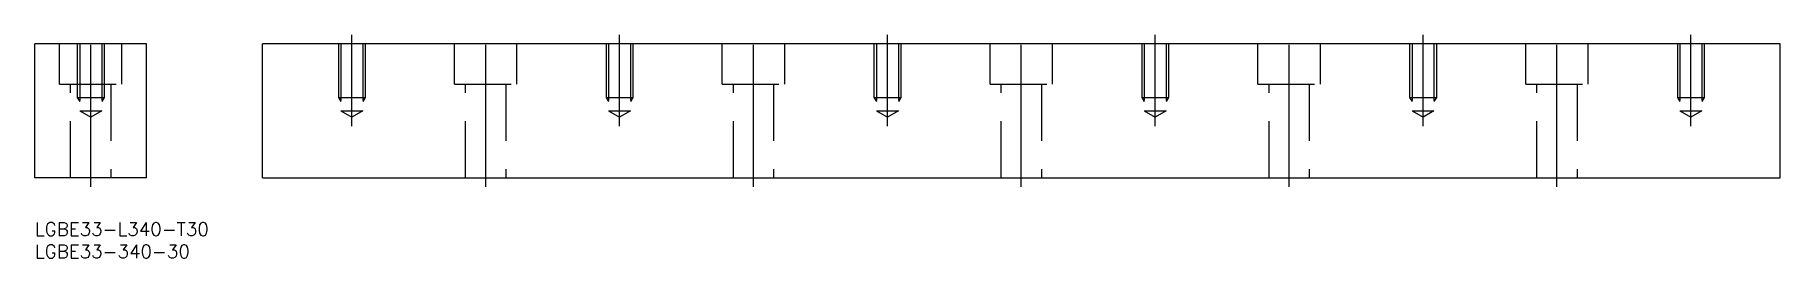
# Model space of a CAD drawing. Extents: x 0 to 391, y -18 to 32.
import ezdxf

# ---------------------------------------------------------------- set-up
doc = ezdxf.new("R2010")
doc.units = 0
doc.linetypes.add('CENTER', pattern=[50.8, 31.75, -6.35, 6.35, -6.35])
doc.linetypes.add('DASHED', pattern=[19.05, 12.7, -6.35])
doc.layers.get('0').update_dxf_attribs({"linetype": 'CONTINUOUS'})
doc.layers.add('CENTER', color=1, linetype='CENTER')
doc.styles.get("Standard").update_dxf_attribs({"font": 'txt.shx', "height": 3, "bigfont": 'bigfont.shx'})

# ---------------------------------------------------------------- blocks, each defined once
blk = doc.blocks.new('*U2')
at = {"color": 7, "linetype": 'CONTINUOUS'}
blk.add_text('LGBE33-L340-T30', height=3, dxfattribs=at).set_placement((0, -13))
blk = doc.blocks.new('*U3')
at = {"color": 7, "linetype": 'CONTINUOUS'}
blk.add_text('LGBE33-340-30', height=3, dxfattribs=at).set_placement((0, -18))

msp = doc.modelspace()

# ---------------------------------------------------------------- linework, layer by layer
at = {"color": 7, "linetype": 'CONTINUOUS'}
for p, q in [((25, 30), (0, 30)), ((0, 0), (0, 30)), ((25, 0), (25, 30)), ((390.99, 30), (50.99, 30)), ((50.99, 0), (50.99, 30)), ((390.99, 0), (390.99, 30)), ((25, 0), (0, 0)), ((50.99, 0), (390.99, 0))]:
    msp.add_line(p, q, dxfattribs=at)
at = {"color": 3, "linetype": 'DASHED'}
for p, q in [((5.5, 21), (5.5, 30)), ((9.5, 30), (9.5, 18)), ((10.04, 30), (10.04, 15)), ((14.96, 30), (14.96, 15)), ((15.5, 30), (15.5, 18)), ((19.5, 21), (19.5, 30)), ((67.99, 30), (67.99, 18)), ((68.53, 30), (68.53, 15)), ((73.45, 30), (73.45, 15)), ((73.99, 30), (73.99, 18)), ((93.99, 21), (93.99, 30)), ((107.99, 21), (107.99, 30)), ((127.99, 30), (127.99, 18)), ((128.53, 30), (128.53, 15)), ((133.45, 30), (133.45, 15)), ((133.99, 30), (133.99, 18)), ((153.99, 21), (153.99, 30)), ((167.99, 21), (167.99, 30)), ((187.99, 30), (187.99, 18)), ((188.53, 30), (188.53, 15)), ((193.45, 30), (193.45, 15)), ((193.99, 30), (193.99, 18)), ((213.99, 21), (213.99, 30)), ((227.99, 21), (227.99, 30)), ((247.99, 30), (247.99, 18)), ((248.53, 30), (248.53, 15)), ((253.45, 30), (253.45, 15)), ((253.99, 30), (253.99, 18)), ((273.99, 21), (273.99, 30)), ((287.99, 21), (287.99, 30)), ((307.99, 30), (307.99, 18)), ((308.53, 30), (308.53, 15)), ((313.45, 30), (313.45, 15)), ((313.99, 30), (313.99, 18)), ((333.99, 21), (333.99, 30)), ((347.99, 21), (347.99, 30)), ((367.99, 30), (367.99, 18)), ((368.53, 30), (368.53, 15)), ((373.45, 30), (373.45, 15)), ((373.99, 30), (373.99, 18)), ((5.5, 21), (19.5, 21)), ((8, 0), (8, 21)), ((17, 21), (17, 0)), ((93.99, 21), (107.99, 21)), ((96.49, 0), (96.49, 21)), ((105.49, 21), (105.49, 0)), ((153.99, 21), (167.99, 21)), ((156.49, 0), (156.49, 21)), ((165.49, 21), (165.49, 0)), ((213.99, 21), (227.99, 21)), ((216.49, 0), (216.49, 21)), ((225.49, 21), (225.49, 0)), ((273.99, 21), (287.99, 21)), ((276.49, 0), (276.49, 21)), ((285.49, 21), (285.49, 0)), ((333.99, 21), (347.99, 21)), ((336.49, 0), (336.49, 21)), ((345.49, 21), (345.49, 0)), ((9.5, 18), (15.5, 18)), ((9.5, 18), (10.04, 17.06)), ((15.5, 18), (14.96, 17.06)), ((67.99, 18), (73.99, 18)), ((67.99, 18), (68.53, 17.06)), ((73.99, 18), (73.45, 17.06)), ((127.99, 18), (133.99, 18)), ((127.99, 18), (128.53, 17.06)), ((133.99, 18), (133.45, 17.06)), ((187.99, 18), (193.99, 18)), ((187.99, 18), (188.53, 17.06)), ((193.99, 18), (193.45, 17.06)), ((247.99, 18), (253.99, 18)), ((247.99, 18), (248.53, 17.06)), ((253.99, 18), (253.45, 17.06)), ((307.99, 18), (313.99, 18)), ((307.99, 18), (308.53, 17.06)), ((313.99, 18), (313.45, 17.06)), ((367.99, 18), (373.99, 18)), ((367.99, 18), (368.53, 17.06)), ((373.99, 18), (373.45, 17.06)), ((10.04, 15), (14.96, 15)), ((10.04, 15), (12.5, 13.58)), ((14.96, 15), (12.5, 13.58)), ((68.53, 15), (73.45, 15)), ((68.53, 15), (70.99, 13.58)), ((73.45, 15), (70.99, 13.58)), ((128.53, 15), (133.45, 15)), ((128.53, 15), (130.99, 13.58)), ((133.45, 15), (130.99, 13.58)), ((188.53, 15), (193.45, 15)), ((188.53, 15), (190.99, 13.58)), ((193.45, 15), (190.99, 13.58)), ((248.53, 15), (253.45, 15)), ((248.53, 15), (250.99, 13.58)), ((253.45, 15), (250.99, 13.58)), ((308.53, 15), (313.45, 15)), ((308.53, 15), (310.99, 13.58)), ((313.45, 15), (310.99, 13.58)), ((368.53, 15), (373.45, 15)), ((368.53, 15), (370.99, 13.58)), ((373.45, 15), (370.99, 13.58))]:
    msp.add_line(p, q, dxfattribs=at)
at = {"layer": 'CENTER', "color": 1, "linetype": 'CENTER'}
for p, q in [((12.5, -2), (12.5, 32)), ((70.99, 11.58), (70.99, 32)), ((100.99, -2), (100.99, 32)), ((130.99, 11.58), (130.99, 32)), ((160.99, -2), (160.99, 32)), ((190.99, 11.58), (190.99, 32)), ((220.99, -2), (220.99, 32)), ((250.99, 11.58), (250.99, 32)), ((280.99, -2), (280.99, 32)), ((310.99, 11.58), (310.99, 32)), ((340.99, -2), (340.99, 32)), ((370.99, 11.58), (370.99, 32))]:
    msp.add_line(p, q, dxfattribs=at)

# ---------------------------------------------------------------- block references
at = {"color": 7, "linetype": 'CONTINUOUS'}
for name in ['*U2', '*U3']:
    msp.add_blockref(name, (0, 0), dxfattribs=at)

doc.saveas('drawing.dxf')
